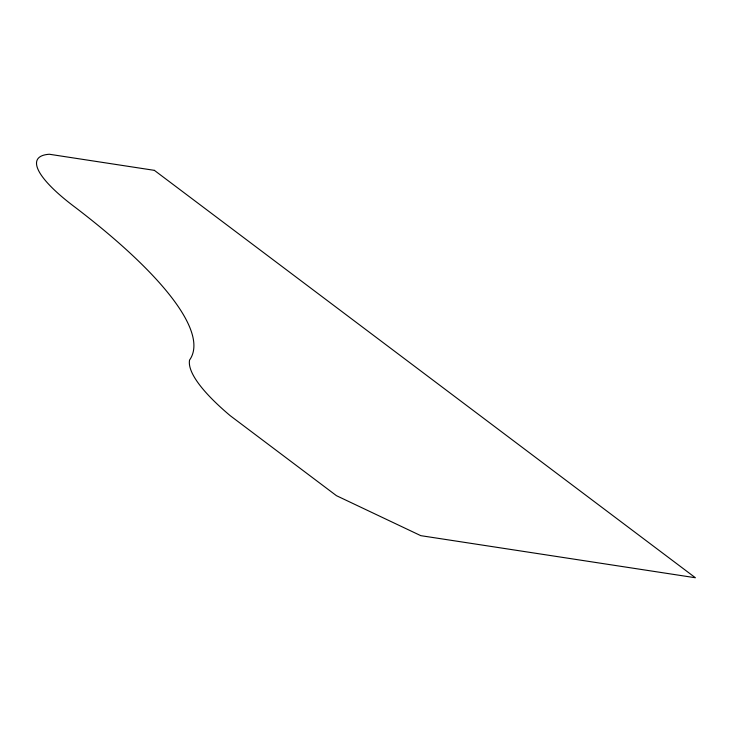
<?xml version="1.0" encoding="UTF-8"?>
<svg xmlns="http://www.w3.org/2000/svg" width="732" height="732" viewBox="0 0 732 732"><rect width="100%" height="100%" fill="white"/><g stroke="black" fill="none" stroke-linecap="round" stroke-linejoin="round"><path stroke-width="1.1" d="M154.361 170.346L49.346 154.251A124.266 29.216 28 0 0 75.625 207.65A406.516 95.59 28 0 1 189.561 360.043A192.443 45.247 28 0 0 230.26 415.721L336.473 495.692L420.79 535.659L695.4 577.749L154.361 170.346"/></g></svg>
